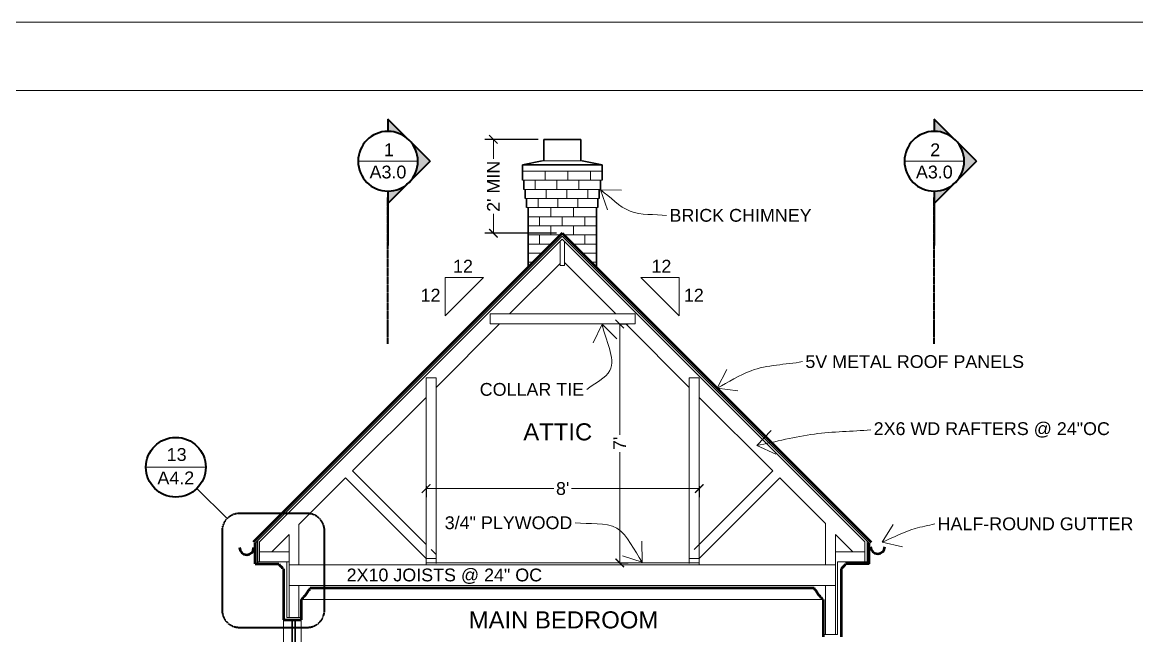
# Model space of a CAD drawing. Header units: inches. Extents: x -4969 to 16721, y 2489 to 24693.
# Drawn here: x 10293.7 to 10685.4, y 5630.8 to 5846.5 of the extents above; entities that cross this region are included whole.
import ezdxf

# ---------------------------------------------------------------- set-up
doc = ezdxf.new("R2010")
doc.units = ezdxf.units.IN
doc.header["$MEASUREMENT"] = 0
doc.linetypes.add('CENTER', pattern=[2, 1.25, -0.25, 0.25, -0.25])
doc.linetypes.add('DASHED2', pattern=[0.375, 0.25, -0.125])
doc.layers.get('0').update_dxf_attribs({"lineweight": 5})
doc.layers.add('0-NPLT', color=1, linetype='Continuous', plot=False)
for name, color, linetype, lineweight in [('1', 1, 'Continuous', 9), ('2', 6, 'Continuous', 20), ('3', 3, 'Continuous', 30), ('5', 4, 'Continuous', 50), ('A-DIMSx', 7, 'Continuous', 9), ('A-LINK', 7, 'Continuous', 40), ('A-TEXTx', 7, 'Continuous', 20)]:
    doc.layers.add(name, color=color, linetype=linetype, lineweight=lineweight)
doc.styles.get("Standard").update_dxf_attribs({"font": 'Arial.ttf'})
doc.dimstyles.get("Standard").update_dxf_attribs({"dimtxt": 3, "dimasz": 2, "dimexe": 0.03125, "dimexo": 0.0625, "dimgap": 0.03125, "dimtad": 0, "dimtoh": 1, "dimdec": 4, "dimlfac": 0.99985, "dimzin": 0, "dimdsep": 46, "dimlunit": 4, "dimtxsty": 'Standard', "dimblk": 'ARCHTICK', "dimblk1": 'ARCHTICK', "dimblk2": 'ARCHTICK', "dimcen": 0.09, "dimclrt": 256, "dimadec": 0, "dimazin": 0, "dimtfac": 1, "dimtdec": 4, "dimtofl": 0, "dimtmove": 0, "dimatfit": 3, "dimfxl": 1, "dimtolj": 1, "dimtzin": 0, "dimarcsym": 0})

# ---------------------------------------------------------------- blocks, each defined once
blk = doc.blocks.new('truss 1b')
at = {"layer": '1'}
for p, q in [((1920.52, 470.15), (1814.15, 363.78)), ((2026.89, 363.78), (1920.52, 470.15)), ((1919.77, 461.62), (1902.02, 443.87)), ((1921.27, 461.96), (1939.36, 443.87)), ((1898.52, 440.37), (1876.19, 418.04)), ((1942.86, 440.37), (1965.19, 418.04)), ((1876.19, 356.12), (1876.19, 418.04)), ((1965.19, 356.12), (1965.19, 418.04)), ((1872.69, 414.54), (1846.83, 388.68)), ((1872.69, 356.12), (1872.69, 414.54)), ((1968.69, 356.12), (1968.69, 414.54)), ((1968.69, 414.54), (1994.55, 388.68)), ((1844.36, 386.21), (1828.02, 369.87)), ((1997.02, 386.21), (2013.02, 370.21)), ((1828.02, 355.62), (1828.02, 369.87)), ((2013.02, 355.62), (2013.02, 370.21)), ((1824.52, 366.37), (1818.43, 360.28)), ((1824.52, 366.37), (1824.52, 360.28)), ((2016.52, 366.37), (2016.52, 356.78)), ((2016.52, 366.37), (2022.61, 360.28)), ((1814.15, 360.28), (1814.15, 363.79)), ((2026.89, 360.28), (2026.89, 363.79)), ((1818.43, 360.28), (1814.15, 360.28)), ((1814.15, 360.28), (1824.52, 360.28)), ((1823.77, 356.78), (1824.52, 356.78)), ((1824.52, 360.28), (1824.52, 356.78)), ((2016.52, 360.28), (2026.89, 360.28)), ((2016.52, 356.78), (2016.52, 348.37)), ((2022.61, 360.28), (2026.89, 360.28)), ((1824.52, 348.37), (2016.52, 348.37))]:
    blk.add_line(p, q, dxfattribs=at)
at = {"layer": '1', "ltscale": 0.25}
for p, q in [((1919.77, 460.9), (1919.77, 469.4)), ((1921.27, 460.9), (1921.27, 469.4)), ((1921.27, 460.9), (1919.77, 460.9)), ((1902.02, 443.87), (1895.24, 443.87)), ((1895.24, 443.87), (1895.24, 440.37)), ((1942.77, 443.87), (1902.02, 443.87)), ((1939.36, 443.87), (1946.14, 443.87)), ((1946.14, 443.87), (1946.14, 440.37)), ((1898.52, 440.37), (1895.24, 440.37)), ((1942.86, 440.37), (1898.52, 440.37)), ((1942.86, 440.37), (1946.14, 440.37)), ((1872.69, 414.54), (1872.69, 421.43)), ((1872.69, 421.43), (1876.19, 421.43)), ((1876.19, 418.04), (1876.19, 421.43)), ((1968.69, 421.43), (1965.19, 421.43)), ((1965.19, 418.04), (1965.19, 421.43)), ((1968.69, 414.54), (1968.69, 421.43)), ((1872.69, 362.82), (1846.83, 388.68)), ((1968.69, 362.82), (1994.55, 388.68)), ((1872.69, 357.87), (1844.36, 386.21)), ((1968.69, 357.87), (1997.02, 386.21)), ((1876.19, 359.32), (1874.44, 361.07)), ((1966.94, 361.07), (1968.69, 362.82)), ((2016.52, 355.62), (1824.52, 355.62)), ((1968.69, 356.37), (1872.69, 356.37)), ((1872.69, 356.37), (1872.69, 355.62)), ((1968.69, 355.62), (1968.69, 356.37))]:
    blk.add_line(p, q, dxfattribs=at)
for points in [[(1872.69, 356.37), (1872.69, 357.87), (1876.19, 357.87), (1876.19, 356.37), (1872.69, 356.37)], [(1965.19, 356.37), (1965.19, 357.87), (1968.69, 357.87), (1968.69, 356.37), (1965.19, 356.37)]]:
    blk.add_lwpolyline(points, dxfattribs=at)
blk = doc.blocks.new('_ArchTick')
at = {"color": 0, "linetype": 'ByBlock', "lineweight": 0, "const_width": 0.15}
blk.add_lwpolyline([(-0.5, -0.5), (0.5, 0.5)], dxfattribs=at)
blk = doc.blocks.new('Section Callout')
at = {"layer": 'A-LINK', "ltscale": 0.1}
h = blk.add_hatch(color=152, dxfattribs=at)
h.paths.add_polyline_path([(1891.06, 7392.5), (1883.64, 7385.08), (1891.06, 7377.65, -0.198912), (1887.98, 7385.08, -0.198912)])
h.paths.add_polyline_path([(1898.48, 7399.92), (1891.06, 7392.5, -0.198912), (1898.48, 7395.58)])
h.paths.add_polyline_path([(1891.06, 7377.65), (1898.48, 7370.23), (1898.48, 7374.58, -0.198912)])
at = {"layer": 'A-LINK', "color": 152, "ltscale": 0.1}
for p, q in [((1883.64, 7385.08), (1898.48, 7399.92)), ((1898.48, 7399.92), (1898.48, 7395.58)), ((1883.64, 7385.08), (1898.48, 7370.23)), ((1898.48, 7374.58), (1898.48, 7370.23)), ((1898.48, 7370.23), (1898.48, 7355.49))]:
    blk.add_line(p, q, dxfattribs=at)
blk.add_circle((1898.48, 7385.08), 10.5, dxfattribs=at)
blk = doc.blocks.new('*D313')
at = {"layer": 'A-DIMSx', "color": 0, "lineweight": -2, "ltscale": 0.1, "transparency": 16777216}
for p, q in [((10435.64, 5683.39), (10435.64, 5679.54)), ((10531.64, 5683.39), (10531.64, 5679.54))]:
    blk.add_line(p, q, dxfattribs=at)
at = {"layer": 'A-DIMSx', "color": 0, "lineweight": 5, "ltscale": 0.1, "transparency": 16777216}
for p, q in [((10435.64, 5682.54), (10480.57, 5682.54)), ((10531.64, 5682.54), (10486.72, 5682.54))]:
    blk.add_line(p, q, dxfattribs=at)
at = {"layer": 'Defpoints', "color": 0, "ltscale": 0.1, "transparency": 16777216}
for p in [(10435.64, 5685.39), (10531.64, 5685.39), (10435.64, 5682.54)]:
    blk.add_point(p, dxfattribs=at)
at = {"layer": 'A-DIMSx', "color": 0, "lineweight": 5, "ltscale": 0.1, "transparency": 16777216, "xscale": 3, "yscale": 3, "zscale": 3, "rotation": 180}
blk.add_blockref('_ArchTick', (10435.64, 5682.54), dxfattribs=at)
at = {"layer": 'A-DIMSx', "color": 0, "lineweight": 5, "ltscale": 0.1, "transparency": 16777216, "xscale": 3, "yscale": 3, "zscale": 3}
blk.add_blockref('_ArchTick', (10531.64, 5682.54), dxfattribs=at)
at = {"layer": 'A-DIMSx', "ltscale": 0.1, "transparency": 16777216, "insert": (10483.64, 5682.54), "char_height": 4.5, "attachment_point": 5}
blk.add_mtext("\\A1;8'", dxfattribs=at)
blk = doc.blocks.new('*D314')
at = {"layer": 'A-DIMSx', "color": 0, "lineweight": -2, "ltscale": 0.1, "transparency": 16777216}
for p, q in [((10503.44, 5740.43), (10506.68, 5740.43)), ((10503.44, 5656.43), (10506.68, 5656.43))]:
    blk.add_line(p, q, dxfattribs=at)
at = {"layer": 'A-DIMSx', "color": 0, "lineweight": 5, "ltscale": 0.1, "transparency": 16777216}
for p, q in [((10503.68, 5740.43), (10503.68, 5701.49)), ((10503.68, 5656.43), (10503.68, 5695.38))]:
    blk.add_line(p, q, dxfattribs=at)
at = {"layer": 'Defpoints', "color": 0, "ltscale": 0.1, "transparency": 16777216}
for p in [(10501.44, 5740.43), (10501.44, 5656.43), (10503.68, 5656.43)]:
    blk.add_point(p, dxfattribs=at)
at = {"layer": 'A-DIMSx', "color": 0, "lineweight": 5, "ltscale": 0.1, "transparency": 16777216, "xscale": 3, "yscale": 3, "zscale": 3}
for p, rotation in [((10503.68, 5740.43), 90), ((10503.68, 5656.43), 270)]:
    blk.add_blockref('_ArchTick', p, dxfattribs=dict(at, rotation=rotation))
at = {"layer": 'A-DIMSx', "ltscale": 0.1, "transparency": 16777216, "insert": (10503.68, 5698.43), "char_height": 4.5, "attachment_point": 5, "rotation": 90}
blk.add_mtext("\\A1;7'", dxfattribs=at)
blk = doc.blocks.new('Detail Callout')
at = {"layer": '2', "color": 152, "ltscale": 0.1}
blk.add_line((240.24, 5822.29), (219.24, 5822.29), dxfattribs=at)
at = {"layer": 'A-LINK', "color": 152, "ltscale": 0.1}
blk.add_circle((229.74, 5822.29), 10.5, dxfattribs=at)
blk = doc.blocks.new('BORDER 11X17')
at = {"layer": '0-NPLT', "lineweight": 9, "ltscale": 0.1}
blk.add_lwpolyline([(29864.74, -10461.77), (29048.74, -10461.77), (29048.74, -10989.77), (29864.74, -10989.77), (29864.74, -10461.77)], dxfattribs=at)
blk.add_lwpolyline([(29792.74, -10473.77), (29078.74, -10473.77), (29078.74, -10977.77), (29792.74, -10977.77)], close=True, dxfattribs=at)
blk = doc.blocks.new('*D604')
at = {"layer": 'A-DIMSx', "color": 0, "lineweight": -2, "ltscale": 0.1, "transparency": 16777216}
for p, q in [((10474.98, 5805.32), (10456.29, 5805.32)), ((10481.48, 5772.33), (10456.29, 5772.33))]:
    blk.add_line(p, q, dxfattribs=at)
at = {"layer": 'A-DIMSx', "color": 0, "lineweight": 5, "ltscale": 0.1, "transparency": 16777216}
for p, q in [((10459.29, 5805.32), (10459.29, 5798.46)), ((10459.29, 5772.33), (10459.29, 5779.19))]:
    blk.add_line(p, q, dxfattribs=at)
at = {"layer": 'Defpoints', "color": 0, "ltscale": 0.1, "transparency": 16777216}
for p in [(10459.29, 5805.32), (10476.98, 5805.32), (10483.48, 5772.33)]:
    blk.add_point(p, dxfattribs=at)
at = {"layer": 'A-DIMSx', "color": 0, "lineweight": 5, "ltscale": 0.1, "transparency": 16777216, "xscale": 3, "yscale": 3, "zscale": 3}
for p, rotation in [((10459.29, 5805.32), 90), ((10459.29, 5772.33), 270)]:
    blk.add_blockref('_ArchTick', p, dxfattribs=dict(at, rotation=rotation))
at = {"layer": 'A-DIMSx', "ltscale": 0.1, "transparency": 16777216, "insert": (10459.29, 5788.83), "char_height": 4.5, "attachment_point": 5, "rotation": 90}
blk.add_mtext("\\A1;2' MIN", dxfattribs=at)

msp = doc.modelspace()

# ---------------------------------------------------------------- linework, layer by layer
at = {"layer": '1'}
for p, q in [((10469.4751587, 5794.1343083), (10497.4751587, 5794.1343083)), ((10477.4751587, 5790.9343083), (10477.4751587, 5794.1343083)), ((10485.4751587, 5790.9343083), (10485.4751587, 5794.1343083)), ((10493.4751587, 5790.9343083), (10493.4751587, 5794.1343083)), ((10497.4751587, 5790.9343083), (10469.4751587, 5790.9343083)), ((10473.9751587, 5787.7343083), (10473.9751587, 5790.9343083)), ((10481.6418253, 5787.7343083), (10481.6418253, 5790.9343083)), ((10489.308492, 5787.7343083), (10489.308492, 5790.9343083)), ((10496.9751587, 5787.7343083), (10469.9751587, 5787.7343083)), ((10470.4751587, 5784.5343083), (10496.4751587, 5784.5343083)), ((10474.9751587, 5781.3343083), (10474.9751587, 5784.5343083)), ((10477.808492, 5784.5343083), (10477.808492, 5787.7343083)), ((10481.9751587, 5781.3343083), (10481.9751587, 5784.5343083)), ((10485.1418253, 5784.5343083), (10485.1418253, 5787.7343083)), ((10488.9751587, 5781.3343083), (10488.9751587, 5784.5343083)), ((10492.4751587, 5784.5343083), (10492.4751587, 5787.7343083)), ((10495.9751587, 5781.3343083), (10470.9751587, 5781.3343083)), ((10479.4751587, 5778.1343083), (10479.4751587, 5781.3343083)), ((10487.4751587, 5778.1343083), (10487.4751587, 5781.3343083)), ((10495.4751587, 5778.1343083), (10471.4751587, 5778.1343083)), ((10475.4751587, 5774.9343083), (10475.4751587, 5778.1343083)), ((10483.4751587, 5774.9343083), (10483.4751587, 5778.1343083)), ((10491.4751587, 5774.9343083), (10491.4751587, 5778.1343083)), ((10471.4751587, 5774.9343083), (10495.4751587, 5774.9343083)), ((10479.4751587, 5771.7343083), (10479.4751587, 5774.9343083)), ((10487.4751587, 5771.7343083), (10487.4751587, 5774.9343083)), ((10483.4751499, 5771.2731343), (10375.6029733, 5663.4009577)), ((10482.8756637, 5771.7343083), (10471.4751587, 5771.7343083)), ((10475.4751587, 5768.5343083), (10475.4751587, 5771.7343083)), ((10483.4751675, 5771.2731343), (10591.347344, 5663.4009577)), ((10495.4751587, 5771.7343083), (10484.0746536, 5771.7343083)), ((10491.4751587, 5768.5343083), (10491.4751587, 5771.7343083)), ((10471.4751587, 5768.5343083), (10479.6756637, 5768.5343083)), ((10476.4756637, 5765.3343083), (10471.4751587, 5765.3343083)), ((10487.2746536, 5768.5343083), (10495.4751587, 5768.5343083)), ((10495.4751587, 5765.3343083), (10490.4746536, 5765.3343083)), ((10471.4751587, 5762.1343083), (10473.2756637, 5762.1343083)), ((10493.6746536, 5762.1343083), (10495.4751587, 5762.1343083)), ((10590.597323, 5664.1509612), (10590.5973264, 5656.8402974)), ((10377.1029733, 5660.3402927), (10377.1029733, 5656.8402974)), ((10589.8473264, 5660.3402927), (10589.8473264, 5656.8402974)), ((10386.7251587, 5656.8402974), (10376.3529733, 5656.8402974)), ((10386.7251587, 5637.1843083), (10386.7251587, 5656.8402974)), ((10387.4751587, 5637.1843083), (10387.4751587, 5656.8402974)), ((10579.4751411, 5631.1843083), (10579.4751411, 5656.8402974)), ((10580.2251411, 5656.8402974), (10590.5973264, 5656.8402974)), ((10580.2251411, 5631.1843083), (10580.2251411, 5656.8402974)), ((10590.5973264, 5656.8402974), (10590.5973271, 5656.0902974)), ((10387.4751587, 5648.4343083), (10579.4751587, 5648.4343083)), ((10390.9751587, 5648.4343083), (10390.9751587, 5637.1843083)), ((10575.9751411, 5648.4343083), (10575.9751411, 5631.1843083)), ((10386.7251587, 5637.1843083), (10391.7251587, 5637.1843083)), ((10580.2251411, 5631.1843083), (10575.2251411, 5631.1843083))]:
    msp.add_line(p, q, dxfattribs=at)
at = {"layer": '1', "ltscale": 0.25}
for p, q in [((10392.0966765, 5643.5132422), (10574.8536409, 5643.5132422)), ((10385.4751587, 5577.9343083), (10385.4751587, 5636.4343083)), ((10391.7251587, 5636.4343083), (10391.7251587, 5577.9343083))]:
    msp.add_line(p, q, dxfattribs=at)
at = {"layer": '2', "color": 152, "ltscale": 0.1}
for p, q in [((10411.7402631, 5797.6305594), (10432.7402632, 5797.6305594)), ((10603.7402631, 5797.6305594), (10624.7402632, 5797.6305594)), ((10365.7164353, 5672.0189953), (10355.1098336, 5682.625597))]:
    msp.add_line(p, q, dxfattribs=at)
at = {"layer": '2'}
msp.add_line((10490.4751587, 5797.8402974), (10476.4751587, 5797.8402974), dxfattribs=at)
at = {"layer": '3'}
for p, q in [((10476.9751587, 5797.8402974), (10476.9751587, 5805.3165819)), ((10476.9751587, 5805.3165819), (10489.9751587, 5805.3165819)), ((10489.9751587, 5797.8402974), (10489.9751587, 5805.3165819)), ((10476.4751587, 5797.8402974), (10469.4751587, 5796.3402974)), ((10469.4751587, 5790.9343083), (10469.4751587, 5796.3402974)), ((10469.4751587, 5796.3402974), (10497.4751587, 5796.3402974)), ((10490.4751587, 5797.8402974), (10497.4751587, 5796.3402974)), ((10497.4751587, 5790.9343083), (10497.4751587, 5796.3402974)), ((10469.9751587, 5787.7343083), (10469.9751587, 5790.9343083)), ((10496.9751587, 5787.7343083), (10496.9751587, 5790.9343083)), ((10470.4751587, 5784.5343083), (10470.4751587, 5787.7343083)), ((10470.9751587, 5781.3343083), (10470.9751587, 5784.5343083)), ((10495.9751587, 5781.3343083), (10495.9751587, 5784.5343083)), ((10496.4751587, 5784.5343083), (10496.4751587, 5787.7343083)), ((10471.4751587, 5760.3338033), (10471.4751587, 5781.3343083)), ((10495.4751587, 5760.3338033), (10495.4751587, 5781.3343083)), ((10376.3529767, 5664.1509612), (10376.3529733, 5656.8402974)), ((10376.3529733, 5656.8402974), (10376.3529726, 5656.0902974)), ((10388.6001587, 5577.9343083), (10388.6001587, 5636.4343083)), ((10389.6001587, 5577.9343083), (10389.6001587, 5636.4343083))]:
    msp.add_line(p, q, dxfattribs=at)
at = {"layer": '5'}
for p, q in [((10483.4751499, 5772.3337945), (10374.8529733, 5663.7116179)), ((10483.4751675, 5772.3337945), (10592.097344, 5663.7116179)), ((10375.6029726, 5656.0902974), (10375.6029733, 5663.4009577)), ((10591.3473271, 5656.0902974), (10591.3473264, 5663.4009577)), ((10375.6029726, 5656.0902974), (10383.9224369, 5656.0902974)), ((10384.6564403, 5655.0627468), (10384.6564403, 5655.3127468)), ((10582.2938594, 5655.0627468), (10582.2938594, 5655.3127468)), ((10591.3473271, 5656.0902974), (10583.0278629, 5656.0902974)), ((10385.2251587, 5654.3127468), (10385.4751587, 5654.3127468)), ((10385.4751587, 5654.3127468), (10385.4751587, 5636.4343083)), ((10581.7251411, 5654.3127468), (10581.4751411, 5654.3127468)), ((10581.4751411, 5654.3127468), (10581.4751411, 5630.4343083)), ((10394.9133723, 5647.6843083), (10572.0369451, 5647.6843083)), ((10391.7251587, 5643.5132422), (10391.7251587, 5636.4343083)), ((10575.2251411, 5643.5132422), (10575.2251411, 5630.4343083)), ((10385.4751587, 5636.4343083), (10391.7251587, 5636.4343083))]:
    msp.add_line(p, q, dxfattribs=at)
at = {"layer": '5', "color": 7, "linetype": 'Continuous'}
for p, q in [((10394.8604174, 5647.1285186), (10394.9133723, 5647.6843083)), ((10572.0899, 5647.1285186), (10572.0369451, 5647.6843083)), ((10391.7251587, 5643.5132422), (10392.0966765, 5643.5132422)), ((10392.7319331, 5644.342121), (10392.7319331, 5644.6150609)), ((10574.2183843, 5644.342121), (10574.2183843, 5644.6150609)), ((10575.2251587, 5643.5132422), (10574.8536409, 5643.5132422))]:
    msp.add_line(p, q, dxfattribs=at)
at = {"layer": '5'}
for centre, radius, start, end in [((10372.6029733, 5661.7796373), 2.5, 180, 0), ((10594.3473266, 5662.0902974), 2.5, 180, 0), ((10384.7579173, 5656.1437634), 0.8371895, 183.661608189, 263.037973001), ((10582.1923824, 5656.1437634), 0.8371895, 276.962026999, 356.338391811), ((10384.4866346, 5654.3433576), 0.7391582, 357.626528565, 76.718910009), ((10582.4636651, 5654.3433576), 0.7391582, 103.281089991, 182.373471435)]:
    msp.add_arc(centre, radius, start, end, dxfattribs=at)
at = {"layer": '5', "color": 7, "linetype": 'Continuous'}
for points, knots in [([(10392.0966765, 5643.5132422), (10392.1118691, 5643.6330524), (10392.1303073, 5643.7547429), (10392.1989149, 5643.9306785), (10392.3031613, 5644.0809329), (10392.4280741, 5644.1936738), (10392.5469615, 5644.2678987), (10392.628632, 5644.3022637), (10392.7319331, 5644.342121)], [0.04595771603, 0.04595771603, 0.04595771603, 0.04595771603, 0.20058811132, 0.3838219169, 0.55899294445, 0.69798130682, 0.84352384316, 0.94144460866, 0.94144460866, 0.94144460866, 0.94144460866]), ([(10392.7319331, 5644.6150609), (10392.860659, 5644.6976612), (10392.9927731, 5644.7851562), (10393.1819238, 5644.9438246), (10393.3592037, 5645.1456216), (10393.51085, 5645.3756949), (10393.665472, 5645.6192681), (10393.8187812, 5645.8773354), (10393.9659819, 5646.1334894), (10394.0984332, 5646.3750861), (10394.2250233, 5646.5821139), (10394.3573013, 5646.7519008), (10394.5018339, 5646.8912352), (10394.6604168, 5647.008223), (10394.7733983, 5647.0769515), (10394.8604174, 5647.1285186)], [0.02252924258, 0.02252924258, 0.02252924258, 0.02252924258, 0.0848948356, 0.16525381449, 0.24407818869, 0.32590546439, 0.41317453746, 0.50401511078, 0.5962486035, 0.67928693936, 0.75221584643, 0.81459891015, 0.872600463, 0.93247186799, 0.99170471556, 0.99170471556, 0.99170471556, 0.99170471556]), ([(10574.2183843, 5644.6150609), (10574.0896584, 5644.6976612), (10573.9575443, 5644.7851562), (10573.7683936, 5644.9438246), (10573.5911136, 5645.1456216), (10573.4394674, 5645.3756949), (10573.2848454, 5645.6192681), (10573.1315362, 5645.8773354), (10572.9843355, 5646.1334894), (10572.8518842, 5646.3750861), (10572.7252941, 5646.5821139), (10572.5930161, 5646.7519008), (10572.4484835, 5646.8912352), (10572.2899005, 5647.008223), (10572.1769191, 5647.0769515), (10572.0899, 5647.1285186)], [0.02252924258, 0.02252924258, 0.02252924258, 0.02252924258, 0.0848948356, 0.16525381449, 0.24407818869, 0.32590546439, 0.41317453746, 0.50401511078, 0.5962486035, 0.67928693936, 0.75221584643, 0.81459891015, 0.872600463, 0.93247186799, 0.99170471556, 0.99170471556, 0.99170471556, 0.99170471556]), ([(10574.8536409, 5643.5132422), (10574.8384483, 5643.6330524), (10574.8200101, 5643.7547429), (10574.7514025, 5643.9306785), (10574.647156, 5644.0809329), (10574.5222433, 5644.1936738), (10574.4033559, 5644.2678987), (10574.3216853, 5644.3022637), (10574.2183843, 5644.342121)], [0.04595771603, 0.04595771603, 0.04595771603, 0.04595771603, 0.20058811132, 0.3838219169, 0.55899294445, 0.69798130682, 0.84352384316, 0.94144460866, 0.94144460866, 0.94144460866, 0.94144460866])]:
    msp.add_open_spline(points, degree=3, knots=knots, dxfattribs=at)
at = {"layer": 'A-DIMSx', "ltscale": 0.1}
for p, q in [((10455.8511877, 5756.7279413), (10442.3511877, 5756.7279413)), ((10442.3511877, 5743.2279413), (10442.3511877, 5756.7279413)), ((10442.3511877, 5743.2279413), (10455.8511877, 5756.7279413)), ((10511.0991297, 5756.7279413), (10524.5991297, 5756.7279413)), ((10524.5991297, 5743.2279413), (10511.0991297, 5756.7279413)), ((10524.5991297, 5743.2279413), (10524.5991297, 5756.7279413))]:
    msp.add_line(p, q, dxfattribs=at)
at = {"layer": 'A-LINK', "color": 152, "linetype": 'CENTER', "ltscale": 0.15}
for p, q in [((10422.2402631, 5733.4923327), (10422.2402631, 5784.9026374)), ((10614.2402631, 5733.4923327), (10614.2402631, 5784.9026374))]:
    msp.add_line(p, q, dxfattribs=at)
at = {"layer": 'A-LINK', "color": 152, "linetype": 'DASHED2', "ltscale": 0.5, "flags": 128}
msp.add_lwpolyline([(10363.959076, 5667.7763546), (10363.959076, 5639.7472695, 0.4142135624), (10369.959076, 5633.7472695), (10393.9308471, 5633.7472695, 0.4142135624), (10399.9308471, 5639.7472695), (10399.9308471, 5667.7763546, 0.4142135624), (10393.9308471, 5673.7763546), (10369.959076, 5673.7763546, 0.4142135624)], format="xyb", close=True, dxfattribs=at)

# ---------------------------------------------------------------- block references
at = {"ltscale": 0.1, "xscale": 2, "yscale": 2, "zscale": 2}
msp.add_blockref('BORDER 11X17', (-48221.4783869, 26770.0450796), dxfattribs=at)
at = {"color": 152, "ltscale": 0.1, "xscale": -1}
for p in [(12320.725214, -1587.4450243), (12512.725214, -1587.4450243)]:
    msp.add_blockref('Section Callout', p, dxfattribs=at)
at = {"layer": '1'}
msp.add_blockref('truss 1b', (8562.9541996, 5300.0607157), dxfattribs=at)
at = {"layer": '2', "color": 152, "ltscale": 0.25}
msp.add_blockref('Detail Callout', (10117.9475562, -132.2411831), dxfattribs=at)

# ---------------------------------------------------------------- texts
at = {"layer": 'A-LINK', "color": 152, "ltscale": 0.1, "attachment_point": 5}
for s, insert, char_height, width in [('2', (10614.5504063, 5801.6739104), 4.5, 9.771161836), ('{1}', (10422.5504063, 5801.6739104), 4.5, 9.771161836), ('{\\H0.75x;A3.0}', (10422.2445209, 5793.8205952), 6, 9.85131083), ('{\\H0.75x;A3.0}', (10614.2445209, 5793.8205952), 6, 9.85131083), ('13', (10347.9953553, 5694.4937692), 4.5, 9.771161836), ('{\\H0.75x;A4.2}', (10347.6894699, 5686.296152), 6, 9.85131083)]:
    msp.add_mtext(s, dxfattribs=dict(at, insert=insert, char_height=char_height, width=width))
at = {"layer": 'A-TEXTx', "ltscale": 0.25, "char_height": 4.5}
for s, insert, attachment_point in [('{BRICK CHIMNEY}', (10521.1768214, 5778.5906807), 4), ('{5V METAL ROOF PANELS}', (10568.9238926, 5727.1697776), 4), ('{COLLAR TIE}', (10491.1678645, 5717.3920761), 6), ('{2X6 WD RAFTERS @ 24"OC}', (10592.9338301, 5703.1598402), 4), ('{3/4" PLYWOOD}', (10487.0410495, 5670.5073408), 6), ('{HALF-ROUND GUTTER}', (10615.3885912, 5670.1229408), 4), ('{2X10 JOISTS @ 24" OC}', (10407.7104174, 5651.7170618), 4)]:
    msp.add_mtext(s, dxfattribs=dict(at, insert=insert, attachment_point=attachment_point))
at = {"layer": 'A-TEXTx', "ltscale": 0.5}
for s, insert, char_height, width, attachment_point in [('{\\fArial Unicode MS|b0|i0|c0|p0;12}', (10452.1064885, 5758.4876547), 4.5, 7.734539628, 9), ('{\\fArial Unicode MS|b0|i0|c0|p0;12}', (10514.8438289, 5758.4876547), 4.5, 7.734539628, 7), ('{\\fArial Unicode MS|b0|i0|c0|p0;12}', (10440.715076, 5748.3041379), 4.5, 7.734539628, 9), ('{\\fArial Unicode MS|b0|i0|c0|p0;12}', (10526.2352414, 5748.3041379), 4.5, 7.734539628, 7), ('{ATTIC}', (10469.8063311, 5705.500884), 6, 73.076179956, 1), ('{MAIN BEDROOM}', (10450.6263477, 5639.3873031), 6, 73.076179956, 1)]:
    msp.add_mtext(s, dxfattribs=dict(at, insert=insert, char_height=char_height, width=width, attachment_point=attachment_point))

# ---------------------------------------------------------------- dimensions: what is measured, and where the dimension line sits
at = {"layer": 'A-DIMSx', "ltscale": 0.1}
dim = msp.add_linear_dim(base=(10459.2898931, 5805.3165819), p1=(10483.4751675, 5772.3337945), p2=(10476.9751587, 5805.3165819), angle=90, text="2' MIN", dimstyle='Standard', override={"dimtxt": 4.5, "dimasz": 3, "dimexe": 3, "dimexo": 2, "dimgap": 1, "dimlfac": -47.9928, "dimlwd": 5}, dxfattribs=at)
dim.commit()
dim.dimension.update_dxf_attribs({"geometry": '*D604', "text_midpoint": (10459.2898931, 5788.8251882)})
dim = msp.add_linear_dim(base=(10503.6841912, 5656.4343083), p1=(10501.4402377, 5740.4343083), p2=(10501.4402377, 5656.4343083), angle=90, dimstyle='Standard', override={"dimtxt": 4.5, "dimasz": 3, "dimexe": 3, "dimexo": 2, "dimgap": 1, "dimlfac": -47.9928, "dimlwd": 5}, dxfattribs=at)
dim.commit()
dim.dimension.update_dxf_attribs({"geometry": '*D314', "text_midpoint": (10503.6841912, 5698.4343083)})
dim = msp.add_linear_dim(base=(10435.6434238, 5682.539524), p1=(10531.6434238, 5685.3934409), p2=(10435.6434238, 5685.3934409), dimstyle='Standard', override={"dimtxt": 4.5, "dimasz": 3, "dimexe": 3, "dimexo": 2, "dimgap": 1, "dimlfac": -47.9928, "dimlwd": 5}, dxfattribs=at)
dim.commit()
dim.dimension.update_dxf_attribs({"geometry": '*D313', "text_midpoint": (10483.6434238, 5682.539524)})

# ---------------------------------------------------------------- leaders
at = {"layer": 'A-TEXTx', "path_type": 1, "annotation_type": 0, "has_hookline": 1}
for points, hookline_direction, text_width in [([(10496.9751587, 5787.5449594), (10507.3259501, 5780.0974463), (10520.1768214, 5778.5906807)], 0, 49.4386085), ([(10497.5186493, 5740.389165), (10500.2635328, 5724.0824259), (10492.1678645, 5717.3920761)], 1, 36.0306958), ([(10537.9647611, 5717.9030207), (10549.8301154, 5723.997875), (10567.9238926, 5727.1697776)], 0, 76.2667121), ([(10551.8264607, 5697.6918711), (10572.1136823, 5701.714308), (10591.9338301, 5703.1598402)], 0, 82.5869714), ([(10511.6241031, 5656.7018092), (10502.7005699, 5668.5944618), (10488.0410495, 5670.5073408)], 1, 44.2540928), ([(10595.8985829, 5663.716731), (10607.4965732, 5668.4732471), (10614.3885912, 5670.1229408)], 0, 68.218281)]:
    msp.add_leader(points, dimstyle='Standard', override={"dimasz": 6, "dimgap": 1, "dimldrblk": 'Open90', "dimlwd": -1}, dxfattribs=dict(at, hookline_direction=hookline_direction, text_width=text_width))

doc.saveas('drawing.dxf')
